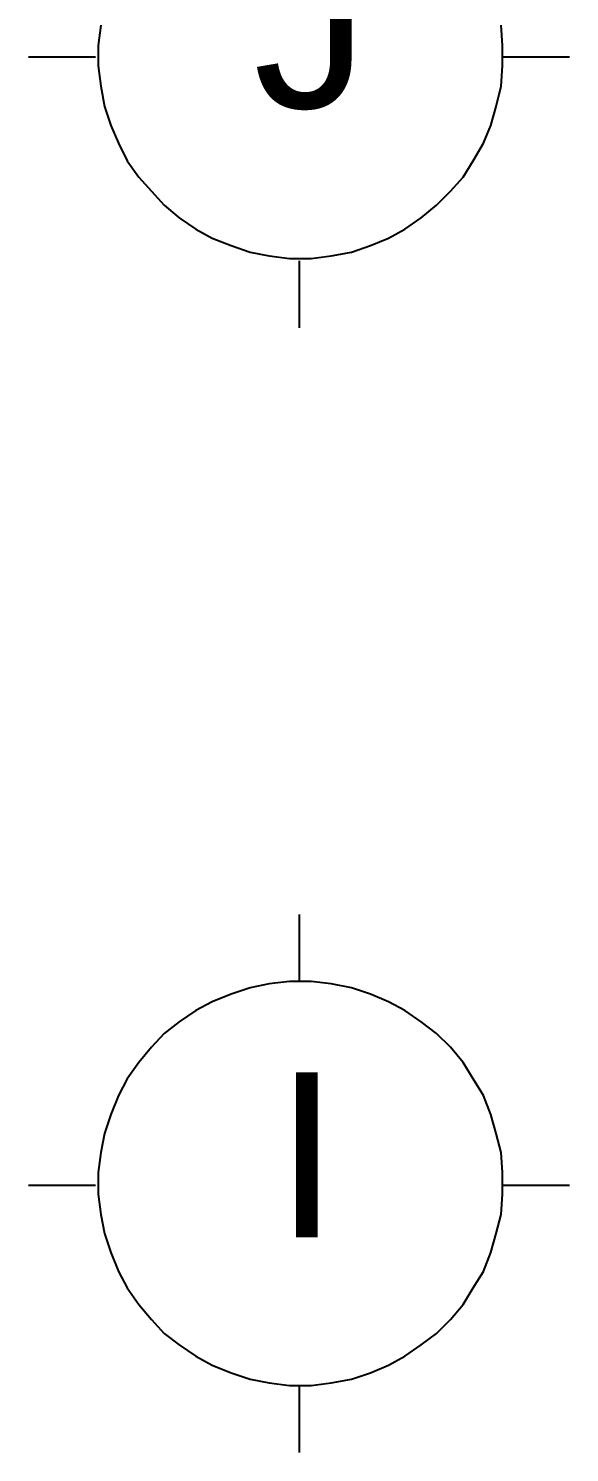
# Model space of a CAD drawing. Header units: millimetres. Extents: x 5 to 415, y 48 to 251.
# Drawn here: x 407.07 to 414.6, y 193 to 212.84 of the extents above; entities that cross this region are included whole.
import ezdxf

# ---------------------------------------------------------------- set-up
doc = ezdxf.new("R2010")
doc.units = ezdxf.units.MM
doc.layers.add('P', color=7, linetype='Continuous')
doc.layers.add('T', color=7, linetype='Continuous')

msp = doc.modelspace()

# ---------------------------------------------------------------- linework, layer by layer
at = {"layer": 'P'}
for points in [[(408.076, 212.884), (408.04, 212.602)], [(413.667, 212.602), (413.65, 212.884)], [(407.07, 212.443), (408.005, 212.443)], [(408.04, 212.602), (408.04, 212.46)], [(408.04, 212.46), (408.04, 212.319)], [(413.667, 212.46), (413.667, 212.602)], [(413.667, 212.319), (413.667, 212.46)], [(413.667, 212.443), (414.602, 212.443)], [(408.04, 212.319), (408.076, 212.037)], [(413.65, 212.037), (413.667, 212.319)], [(408.076, 212.037), (408.129, 211.755)], [(413.579, 211.755), (413.65, 212.037)], [(408.129, 211.755), (408.217, 211.49)], [(413.508, 211.49), (413.579, 211.755)], [(408.217, 211.49), (408.323, 211.243)], [(413.403, 211.243), (413.508, 211.49)], [(408.323, 211.243), (408.446, 210.996)], [(413.262, 210.996), (413.403, 211.243)], [(408.446, 210.996), (408.605, 210.767)], [(413.12, 210.767), (413.262, 210.996)], [(408.605, 210.767), (408.781, 210.573)], [(412.944, 210.573), (413.12, 210.767)], [(408.781, 210.573), (408.958, 210.379)], [(412.75, 210.379), (412.944, 210.573)], [(408.958, 210.379), (409.169, 210.203)], [(412.538, 210.203), (412.75, 210.379)], [(409.169, 210.203), (409.399, 210.044)], [(412.309, 210.044), (412.538, 210.203)], [(409.399, 210.044), (409.628, 209.92)], [(409.628, 209.92), (409.893, 209.815)], [(411.833, 209.815), (412.08, 209.92)], [(412.08, 209.92), (412.309, 210.044)], [(409.893, 209.815), (410.157, 209.726)], [(410.157, 209.726), (410.422, 209.673)], [(410.422, 209.673), (410.704, 209.638)], [(411.004, 209.638), (411.286, 209.673)], [(411.286, 209.673), (411.568, 209.726)], [(411.568, 209.726), (411.833, 209.815)], [(410.704, 209.638), (410.863, 209.638)], [(410.845, 208.668), (410.845, 209.603)], [(410.863, 209.638), (411.004, 209.638)], [(410.845, 199.566), (410.845, 200.501)], [(410.704, 199.566), (410.422, 199.531)], [(410.863, 199.566), (410.704, 199.566)], [(411.004, 199.566), (410.863, 199.566)], [(411.286, 199.531), (411.004, 199.566)], [(409.893, 199.39), (409.628, 199.284)], [(410.157, 199.478), (409.893, 199.39)], [(410.422, 199.531), (410.157, 199.478)], [(411.568, 199.478), (411.286, 199.531)], [(411.833, 199.39), (411.568, 199.478)], [(412.08, 199.284), (411.833, 199.39)], [(409.399, 199.161), (409.169, 199.002)], [(409.628, 199.284), (409.399, 199.161)], [(412.309, 199.161), (412.08, 199.284)], [(412.538, 199.002), (412.309, 199.161)], [(409.169, 199.002), (408.958, 198.843)], [(412.75, 198.843), (412.538, 199.002)], [(408.958, 198.843), (408.781, 198.649)], [(412.944, 198.649), (412.75, 198.843)], [(408.781, 198.649), (408.605, 198.438)], [(413.12, 198.438), (412.944, 198.649)], [(408.605, 198.438), (408.446, 198.208)], [(413.262, 198.208), (413.12, 198.438)], [(408.446, 198.208), (408.323, 197.979)], [(413.403, 197.979), (413.262, 198.208)], [(408.323, 197.979), (408.217, 197.714)], [(413.508, 197.714), (413.403, 197.979)], [(408.217, 197.714), (408.129, 197.45)], [(413.579, 197.45), (413.508, 197.714)], [(408.129, 197.45), (408.076, 197.185)], [(413.65, 197.185), (413.579, 197.45)], [(408.076, 197.185), (408.04, 196.903)], [(413.667, 196.903), (413.65, 197.185)], [(408.04, 196.903), (408.04, 196.744)], [(413.667, 196.744), (413.667, 196.903)], [(407.07, 196.727), (408.005, 196.727)], [(408.04, 196.744), (408.04, 196.603)], [(408.04, 196.603), (408.076, 196.321)], [(413.65, 196.321), (413.667, 196.603)], [(413.667, 196.603), (413.667, 196.744)], [(413.667, 196.727), (414.602, 196.727)], [(408.076, 196.321), (408.129, 196.056)], [(413.579, 196.056), (413.65, 196.321)], [(408.129, 196.056), (408.217, 195.792)], [(413.508, 195.792), (413.579, 196.056)], [(408.217, 195.792), (408.323, 195.527)], [(413.403, 195.527), (413.508, 195.792)], [(408.323, 195.527), (408.446, 195.298)], [(413.262, 195.298), (413.403, 195.527)], [(408.446, 195.298), (408.605, 195.068)], [(413.12, 195.068), (413.262, 195.298)], [(408.605, 195.068), (408.781, 194.857)], [(412.944, 194.857), (413.12, 195.068)], [(408.781, 194.857), (408.958, 194.663)], [(412.75, 194.663), (412.944, 194.857)], [(408.958, 194.663), (409.169, 194.504)], [(412.538, 194.504), (412.75, 194.663)], [(409.169, 194.504), (409.399, 194.345)], [(412.309, 194.345), (412.538, 194.504)], [(409.399, 194.345), (409.628, 194.222)], [(409.628, 194.222), (409.893, 194.116)], [(411.833, 194.116), (412.08, 194.222)], [(412.08, 194.222), (412.309, 194.345)], [(409.893, 194.116), (410.157, 194.028)], [(410.157, 194.028), (410.422, 193.975)], [(411.286, 193.975), (411.568, 194.028)], [(411.568, 194.028), (411.833, 194.116)], [(410.422, 193.975), (410.704, 193.94)], [(410.704, 193.94), (410.863, 193.94)], [(410.845, 193.005), (410.845, 193.94)], [(410.863, 193.94), (411.004, 193.94)], [(411.004, 193.94), (411.286, 193.975)]]:
    msp.add_lwpolyline(points, dxfattribs=at)

# ---------------------------------------------------------------- texts
at = {"layer": 'T', "char_height": 2.3, "attachment_point": 7}
for s, insert in [('{\\fArial|b0|i0|c0|p18;J}', (410.2, 211.7)), ('{\\fArial|b0|i0|c0|p18;I}', (410.5, 196))]:
    msp.add_mtext(s, dxfattribs=dict(at, insert=insert))

doc.saveas('drawing.dxf')
